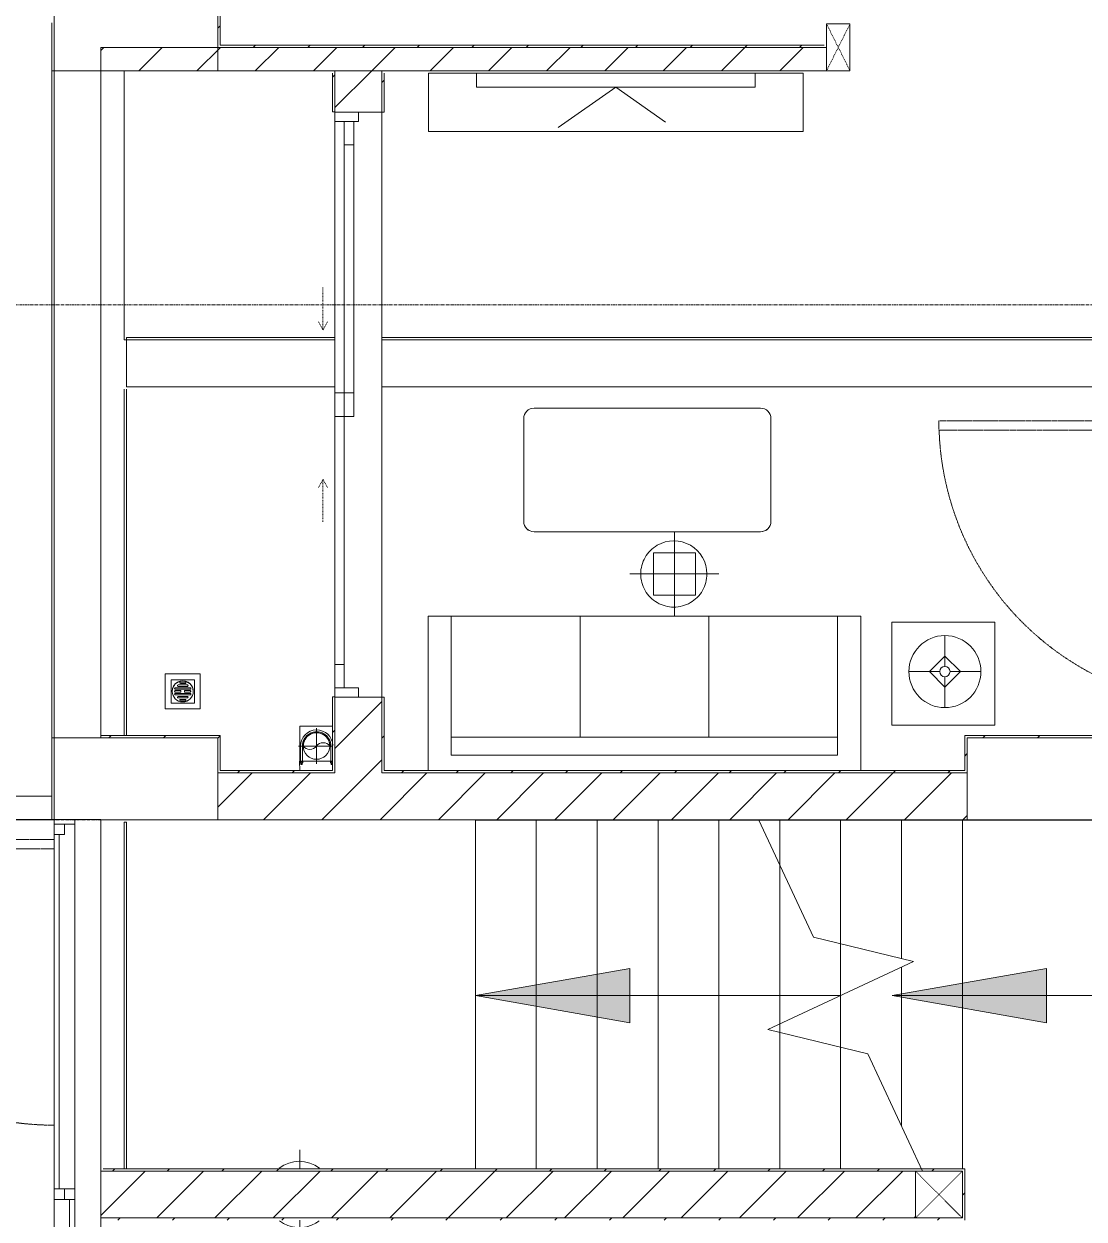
# Model space of a CAD drawing. Header units: millimetres. Extents: x 5357 to 201988, y -16345 to 109895.
# Drawn here: x 33524 to 38053, y 35331 to 40437 of the extents above; entities that cross this region are included whole.
import ezdxf

# ---------------------------------------------------------------- set-up
doc = ezdxf.new("R2010")
doc.units = ezdxf.units.MM
for name, pattern in [('Dash', [6, 3, -3]), ('Dash - Tight', [4.5, 3, -1.5]), ('Grid Line', [22.225, 12.7, -3.175, 3.175, -3.175]), ('IMPORT-CENTER _3_', [10.159999999999998, 6.35, -1.27, 1.27, -1.27])]:
    doc.linetypes.add(name, pattern=pattern)
for name, color, linetype, lineweight in [('0-1', 7, 'Continuous', 5), ('A-CLNG', 13, 'Continuous', 9), ('A-DETL-GENF-3', 92, 'Dash - Tight', 9), ('A-DETL-THIN', 151, 'Continuous', 9), ('A-DOOR', 31, 'Continuous', 9), ('A-DOOR-FRAM', 31, 'Continuous', 9), ('A-DOOR-HDLN', 31, 'Dash', 9), ('A-FLOR', 192, 'Continuous', 9), ('A-FLOR-1', 10, 'Continuous', 9), ('A-FLOR-2', 53, 'Continuous', 9), ('A-GLAZ', 151, 'Continuous', 9), ('A-WALL', 113, 'Continuous', 9), ('A-WALL-1', 9, 'Continuous', 18), ('A-WALL-4', 113, 'Continuous', 18), ('A-WALL-PATT-1', 10, 'Continuous', 9), ('A-WALL-PATT-2', 53, 'Continuous', 9), ('A-WALL-PATT-3', 111, 'Continuous', 9), ('E-LITE-EQPM', 33, 'Continuous', 9), ('G-IMPT', 8, 'Continuous', 9), ('G-IMPT-2', 8, 'IMPORT-CENTER _3_', 9), ('I-FURN', 30, 'Continuous', 9), ('I-FURN-1', 53, 'Continuous', 9), ('I-WALL-1', 9, 'Continuous', 18), ('I-WALL-3', 2, 'Continuous', 18), ('M-EQPM', 50, 'Continuous', 9), ('S-COLS', 52, 'Continuous', 9), ('S-COLS-2', 9, 'Continuous', 18), ('S-COLS-4', 53, 'Continuous', 9), ('S-COLS-5', 52, 'Continuous', 18), ('S-COLS-6', 52, 'Dash', 9), ('S-COLS-HDLN', 52, 'Dash', 9), ('S-COLS-HDLN-1', 53, 'Dash', 9), ('S-GRID-1', 1, 'Grid Line', 9), ('S-STRS', 31, 'Continuous', 9), ('S-STRS-ANNO', 31, 'Continuous', 9), ('S-STRS-MBND', 31, 'Continuous', 9)]:
    doc.layers.add(name, color=color, linetype=linetype, lineweight=lineweight)
pattern_1 = [(45, (0, 0), (-124.4507934888324, 124.4507934888324), [])]
pattern_2 = [(45, (0, 0), (-116.6726188957803, 116.6726188957803), [])]

# ---------------------------------------------------------------- blocks, each defined once
blk = doc.blocks.new('NCV_TKTC_KET CAU_rvt-1-TKCS_MB SÂN ĐƯỜNG NỘI BỘ')
at = {"layer": 'S-COLS-2'}
for p, q in [((33652.5642870164, 40586.93603804471), (33652.56428701639, 40236.9360380447)), ((34352.56428701639, 40236.93603804469), (34352.56428701639, 40586.9360380447)), ((33652.56428701639, 40236.9360380447), (34352.56428701639, 40236.93603804469)), ((33652.56428701639, 37386.93603804471), (33652.56428701639, 37037.36286042138)), ((34352.56428701639, 37386.93603804468), (33652.56428701639, 37386.93603804471)), ((34352.56428701638, 37036.93603804469), (34352.56428701639, 37386.93603804468)), ((37552.5642870163, 37386.93603804471), (37552.56428701629, 37036.93603804471)), ((38852.5642870163, 37386.93603804467), (37552.5642870163, 37386.93603804471)), ((33852.56428701602, 37036.9360380447), (34352.56428701638, 37036.93603804469)), ((37552.56428701629, 37036.93603804471), (38852.56428701629, 37036.93603804467))]:
    blk.add_line(p, q, dxfattribs=at)
blk = doc.blocks.new('G1_SOF - BO TRU - 100x200-V106-TKCS_MB SÂN ĐƯỜNG NỘI BỘ')
at = {"layer": 'S-COLS-2'}
for p, q in [((49.99999999999984, 100), (-50.00000000000015, 100)), ((-50.00000000000015, 100), (-50.00000000000015, -99.99999999999994)), ((49.99999999999984, -99.99999999999994), (49.99999999999984, 100)), ((-50.00000000000015, -99.99999999999994), (49.99999999999984, -99.99999999999994))]:
    blk.add_line(p, q, dxfattribs=at)
at = {"layer": 'S-COLS-HDLN-1'}
for p, q in [((49.99999999999986, 99.99999999999996), (-49.99999999999925, -100.0000000000009)), ((-50.00000000000006, 99.99999999999889), (50.00000000000053, -100.0000000000001))]:
    blk.add_line(p, q, dxfattribs=at)
blk = doc.blocks.new('LOBBY_SOFA_1 - LOBBY_SOFA_1-850634-TKCS_MB SÂN ĐƯỜNG NỘI BỘ')
at = {"layer": 'I-FURN'}
for p, q in [((-2556.031877043275, 0), (-2556.031877043275, -660.0000000000033)), ((-708.0318770432656, -660.0000000000033), (-708.0318770432656, 0)), ((-2457.031877043275, -66.00000000000033), (-2457.031877043275, -660.0000000000033)), ((-807.0318770432661, -66.00000000000033), (-2457.031877043275, -66.00000000000033)), ((-807.0318770432661, -660.0000000000033), (-807.0318770432661, -66.00000000000036)), ((-807.0318770432661, -143.0000000000007), (-2457.031877043275, -143.0000000000007)), ((-1907.031877043272, -143.0000000000007), (-1907.031877043272, -660.0000000000033)), ((-1357.031877043269, -143.0000000000007), (-1357.031877043269, -660.0000000000033)), ((-3128.207177523057, -193.5195547443324), (-2688.207177523056, -193.5195547443324)), ((-3128.207177523057, -633.5195547443346), (-3128.207177523057, -193.5195547443324)), ((-2688.207177523056, -193.5195547443324), (-2688.207177523056, -633.5195547443346)), ((-2915.438876312456, -268.9580728429409), (-2915.438876312456, -400.9580728429414)), ((-2915.438876312456, -356.9580508429413), (-2981.438876312456, -422.9580728429414)), ((-2849.438810312455, -422.9580728429416), (-2915.438876312456, -356.9580508429414)), ((-2937.438876312455, -422.9580728429416), (-3069.438876312456, -422.9580728429416)), ((-2981.438876312456, -422.9580728429416), (-2915.438876312456, -488.9580728429418)), ((-2915.438876312456, -488.9580728429419), (-2849.438810312455, -422.9580728429416)), ((-2915.438876312456, -444.9580728429417), (-2915.438876312456, -576.9580728429423)), ((-2893.438876312456, -422.9580728429416), (-2761.438876312455, -422.9580728429416)), ((-2688.207177523056, -633.5195547443346), (-3128.207177523057, -633.5195547443346)), ((-2556.031877043275, -660.0000000000033), (-708.0318770432655, -660.0000000000033)), ((-1160.302792475581, -1020.523632542165), (-2128.302792475603, -1020.523632542165)), ((-2172.302792475593, -1064.523632542172), (-2172.302792475593, -1504.523632542176)), ((-1116.302792475591, -1504.523632542176), (-1116.302792475591, -1064.523632542172)), ((-2128.302792475603, -1548.523632542166), (-1160.302792475581, -1548.523632542166))]:
    blk.add_line(p, q, dxfattribs=at)
for radius in [154.0000000000009, 22]:
    blk.add_circle((-2915.438876312456, -422.9580728429416), radius, dxfattribs=at)
for centre, radius, start, end in [((-2128.302792475603, -1064.523632542172), 44.00000000002449, 89.99999999999986, 180.0000000000001), ((-1160.302792475581, -1064.523632542172), 43.99999999999, 0, 90), ((-2128.302792475603, -1504.523632542176), 44.00000000002451, 180.0000000000004, 269.9999999999995), ((-1160.302792475581, -1504.523632542176), 43.99999999999, 269.9999999999996, 0)]:
    blk.add_arc(centre, radius, start, end, dxfattribs=at)
at = {"layer": 'I-FURN-1'}
for p, q in [((-2556.031877043275, 0), (-2556.031877043275, -660.0000000000033)), ((-708.0318770432655, -660.0000000000033), (-708.0318770432655, 0)), ((-2688.207177523056, -193.5195547443324), (-3128.207177523057, -193.5195547443324)), ((-3128.207177523057, -193.5195547443324), (-3128.207177523057, -633.5195547443346)), ((-2688.207177523056, -633.5195547443346), (-2688.207177523056, -193.5195547443324)), ((-3128.207177523057, -633.5195547443346), (-2688.207177523056, -633.5195547443346)), ((-2556.031877043275, -660.0000000000033), (-708.0318770432655, -660.0000000000033)), ((-1160.302792475581, -1020.523632542165), (-2128.302792475603, -1020.523632542165)), ((-2172.302792475593, -1064.523632542172), (-2172.302792475593, -1504.523632542176)), ((-1116.302792475591, -1504.523632542176), (-1116.302792475591, -1064.523632542172)), ((-2128.302792475603, -1548.523632542166), (-1160.302792475581, -1548.523632542166))]:
    blk.add_line(p, q, dxfattribs=at)
for centre, radius, start, end in [((-2128.302792475603, -1064.523632542172), 44.00000000002456, 90, 179.9999999999999), ((-1160.302792475581, -1064.523632542172), 43.99999999999027, 1.526666247102488e-13, 90.00000000000017), ((-2128.302792475603, -1504.523632542176), 44.00000000002456, 180, 269.9999999999996), ((-1160.302792475581, -1504.523632542176), 43.99999999999, 269.9999999999996, 0)]:
    blk.add_arc(centre, radius, start, end, dxfattribs=at)
blk = doc.blocks.new('RES_BAN AN - RES_BAN AN-V137-TKCS_MB SÂN ĐƯỜNG NỘI BỘ')
at = {"layer": 'I-FURN-1'}
for p, q in [((1600, 0), (0, 0)), ((0, 0), (0, -250)), ((1600, -250), (1600, 0)), ((0, -250), (1600, -250))]:
    blk.add_line(p, q, dxfattribs=at)
blk = doc.blocks.new('KE TIVI-2 - KE TIVI-2-V138-TKCS_MB SÂN ĐƯỜNG NỘI BỘ')
at = {"layer": 'I-FURN-1'}
for p, q in [((-595.629521584845, 8.595257838805992e-12), (-595.629521584845, -59.99999999999509)), ((595.629521584845, -8.730616229968292e-12), (-595.629521584845, 8.595257838805992e-12)), ((595.629521584845, -60.00000000001241), (595.629521584845, -8.730616229968292e-12)), ((-595.629521584845, -59.99999999999509), (595.629521584845, -60.00000000001241)), ((6.444935425633854e-11, -60.00000000000369), (-245.7456132866083, -232.0729309053319)), ((212.9795315152176, -209.1298734512927), (3.962616901276306e-11, -60.00000000000379))]:
    blk.add_line(p, q, dxfattribs=at)
blk = doc.blocks.new('NCV_TKTC_TANG 1_rvt-1-TKCS_MB SÂN ĐƯỜNG NỘI BỘ')
at = {"layer": 'A-WALL-PATT-1'}
h = blk.add_hatch(dxfattribs=at)
h.set_pattern_fill('FP_1', color=256, style=0, pattern_type=2)
h.set_pattern_definition(pattern_1)
h.paths.add_polyline_path([(36952.56428701415, 40236.93603804475), (36952.56428701415, 40336.93603804469), (33852.56428701785, 40336.93603804469), (33852.63561799398, 40236.93833904403), (36828.56413825852, 40236.93603804475)])
at = {"layer": 'A-WALL-PATT-2'}
h = blk.add_hatch(dxfattribs=at)
h.set_pattern_fill('FP_2', color=256, style=0, pattern_type=2)
h.set_pattern_definition(pattern_2)
h.paths.add_polyline_path([(34362.56428701657, 40346.93603804479), (34362.56428701657, 40586.93603804474), (34352.56428701658, 40586.93603804474), (34352.56428701658, 40346.93603804479)])
h = blk.add_hatch(dxfattribs=at)
h.set_pattern_fill('FP_2', color=256, style=0, pattern_type=2)
h.set_pattern_definition(pattern_2)
h.paths.add_polyline_path([(36952.56428701415, 40336.93603804469), (36952.56428701415, 40346.93603804479), (34352.56428701658, 40346.93603804479), (34352.56428701658, 40336.93603804479), (36948.13289997602, 40336.93603804469)])
h = blk.add_hatch(dxfattribs=at)
h.set_pattern_fill('FP_2', color=256, style=0, pattern_type=2)
h.set_pattern_definition(pattern_2)
h.paths.add_polyline_path([(34842.56428701409, 37236.93603804475), (34852.56428701413, 37236.93603804475), (34852.56428701413, 37561.50921567102), (34842.56428701409, 37560.31038482553), (34842.56428701409, 37239.93603804475)])
h.paths.add_polyline_path([(34852.56428701413, 40061.50921567103), (34850.80990104923, 40226.93603804475), (34842.56428701415, 40226.93603804475), (34842.56428701414, 40061.50921567103)])
h = blk.add_hatch(dxfattribs=at)
h.set_pattern_fill('FP_2', color=256, style=0, pattern_type=2)
h.set_pattern_definition(pattern_2)
h.paths.add_polyline_path([(35059.23095368079, 37246.93603804475), (35062.56428701503, 37246.93603804475), (35062.56428701508, 37560.7491012287), (35052.56428701412, 37560.31038482553), (35052.56428701412, 37246.93603804475)])
h.paths.add_polyline_path([(35052.56428701412, 40060.74910122867), (35062.56428701513, 40060.74910122867), (35062.56428701513, 40226.93603804477), (35052.56428701412, 40226.93603804477)])
h = blk.add_hatch(dxfattribs=at)
h.set_pattern_fill('FP_2', color=256, style=0, pattern_type=2)
h.set_pattern_definition(pattern_2)
h.paths.add_polyline_path([(33852.56428701649, 37386.93603804475), (34362.56428701658, 37386.93603804475), (34362.56428701658, 37396.93603804475), (33852.56428701649, 37396.93603804475)])
h = blk.add_hatch(dxfattribs=at)
h.set_pattern_fill('FP_2', color=256, style=0, pattern_type=2)
h.set_pattern_definition(pattern_2)
h.paths.add_polyline_path([(34352.63561799378, 37246.93603804475), (34362.56428701658, 37246.93603804475), (34362.56428701658, 37386.93603804475), (34352.56428701657, 37386.93603804475), (34352.56428701657, 37246.93603804475)])
h = blk.add_hatch(dxfattribs=at)
h.set_pattern_fill('FP_2', color=256, style=0, pattern_type=2)
h.set_pattern_definition(pattern_2)
h.paths.add_polyline_path([(37542.56428701602, 37246.93603804481), (37552.56428701609, 37246.93603804481), (37550.80990105117, 37396.93603804473), (37542.56428701609, 37396.93603804473), (37542.56428701609, 37329.93603804475)])
h = blk.add_hatch(dxfattribs=at)
h.set_pattern_fill('FP_2', color=256, style=0, pattern_type=2)
h.set_pattern_definition(pattern_2)
h.paths.add_polyline_path([(38810.09311698977, 37386.93603804474), (38862.56428701609, 37386.93603804474), (38862.56428701609, 37396.93603804473), (37552.56428701609, 37396.93603804473), (37552.56428701609, 37386.93603804474), (38730.71167439157, 37386.93603804474)])
h = blk.add_hatch(dxfattribs=at)
h.set_pattern_fill('FP_2', color=256, style=0, pattern_type=2)
h.set_pattern_definition(pattern_2)
h.paths.add_polyline_path([(34352.63561799378, 37236.93603804475), (34842.56428701319, 37236.93603804475), (34842.56428701409, 37246.93603804475), (34352.56428701657, 37246.93603804475), (34352.56428701657, 37236.93603804475)])
h = blk.add_hatch(dxfattribs=at)
h.set_pattern_fill('FP_2', color=256, style=0, pattern_type=2)
h.set_pattern_definition(pattern_2)
h.paths.add_polyline_path([(37552.56428701609, 37236.93603804475), (37552.56428701609, 37246.93603804481), (35052.56428701412, 37246.93603804475), (35052.56428701412, 37236.93603804475), (37526.2484975424, 37236.93603804475)])
at = {"layer": 'A-FLOR-1'}
for p, q in [((37052.5642870141, 40236.93603804471), (37052.5642870141, 40436.9360380447)), ((35052.5642870141, 40226.93603804473), (35052.5642870141, 40236.93603804472)), ((35052.5642870141, 40236.93603804472), (36952.56428701409, 40236.93603804471)), ((36952.56428701409, 40236.93603804471), (37052.5642870141, 40236.93603804471)), ((35052.56428701409, 37560.74910122867), (35052.5642870141, 40060.31038482548)), ((35052.56428701506, 40060.3103848255), (35052.56428701506, 37560.74910122866))]:
    blk.add_line(p, q, dxfattribs=at)
at = {"layer": 'A-FLOR-2'}
for p, q in [((35052.5642870141, 40060.31038482548), (35052.56428701409, 37560.74910122865)), ((35052.56428701506, 37560.74910122866), (35052.56428701506, 40060.3103848255)), ((34852.56428701409, 40020.31038482548), (34852.56428701408, 38860.31038482547)), ((34952.56428701536, 37560.74910122866), (35052.56428701506, 37560.74910122866))]:
    blk.add_line(p, q, dxfattribs=at)
at = {"layer": 'A-WALL-1'}
for p, q in [((36952.56428701401, 40336.93603804464), (33852.56428701586, 40336.9360380447)), ((33852.56428701586, 40336.9360380447), (33852.56428701586, 40236.9360380447)), ((33852.56428701586, 40236.9360380447), (36952.56428701408, 40236.93603804464))]:
    blk.add_line(p, q, dxfattribs=at)
at = {"layer": 'I-WALL-1'}
for p, q in [((34352.56428701653, 40586.9360380447), (34352.56428701653, 40346.93603804474)), ((34362.56428701653, 40346.93603804474), (34362.56428701653, 40586.9360380447)), ((34352.56428701653, 40346.93603804474), (34352.56428701653, 40336.93603804473)), ((36942.56428701406, 40346.9360380447), (34362.56428701653, 40346.93603804474)), ((34352.56428701653, 40336.93603804473), (36952.56428701406, 40336.9360380447)), ((34842.56428701411, 40226.9360380447), (34842.5642870141, 40061.50921567099)), ((34852.56428701411, 40061.50921567099), (34852.56428701411, 40226.9360380447)), ((35052.5642870151, 40226.93603804473), (35052.56428701509, 40060.74910122863)), ((35062.56428701509, 40060.74910122863), (35062.5642870151, 40226.93603804473)), ((34842.5642870141, 40061.50921567099), (34852.56428701411, 40061.50921567099)), ((35052.56428701509, 40060.74910122863), (35062.56428701509, 40060.74910122863)), ((34842.56428701406, 37561.50921567097), (34842.56428701406, 37246.93603804471)), ((34852.56428701407, 37561.50921567097), (34842.56428701406, 37561.50921567097)), ((34852.56428701405, 37236.9360380447), (34852.56428701407, 37560.31038482548)), ((35052.56428701505, 37560.74910122865), (35052.56428701504, 37246.93603804476)), ((35062.56428701505, 37560.74910122865), (35052.56428701505, 37560.74910122865)), ((35062.56428701504, 37246.93603804476), (35062.56428701505, 37560.74910122865)), ((34362.56428701654, 37396.93603804472), (33852.56428701529, 37396.93603804473)), ((33852.56428701529, 37396.93603804473), (33852.56428701529, 37386.93603804473)), ((33852.56428701529, 37386.93603804473), (34352.56428701654, 37386.93603804472)), ((34352.56428701654, 37386.93603804472), (34352.56428701653, 37246.93603804472)), ((34362.56428701654, 37386.93603804472), (34362.56428701654, 37396.93603804472)), ((34362.56428701653, 37246.93603804472), (34362.56428701654, 37386.93603804472)), ((37552.56428701606, 37396.93603804471), (37542.56428701605, 37396.93603804471)), ((37542.56428701605, 37396.93603804471), (37542.56428701605, 37246.93603804471)), ((38862.56428701605, 37396.9360380447), (37552.56428701606, 37396.93603804471)), ((37552.56428701605, 37246.93603804471), (37552.56428701605, 37386.93603804471)), ((37552.56428701606, 37386.93603804471), (38852.56428701605, 37386.9360380447)), ((34352.56428701653, 37246.93603804472), (34352.56428701653, 37236.93603804471)), ((34352.56428701653, 37236.93603804471), (34842.56428701406, 37236.9360380447)), ((34842.56428701406, 37246.93603804471), (34362.56428701654, 37246.93603804472)), ((34842.56428701406, 37236.9360380447), (34852.56428701405, 37236.9360380447)), ((35052.56428701504, 37246.93603804476), (35052.56428701504, 37236.93603804475)), ((35052.56428701504, 37236.93603804475), (37552.56428701605, 37236.9360380447)), ((37542.56428701605, 37246.93603804471), (35062.56428701504, 37246.93603804476)), ((37552.56428701605, 37236.9360380447), (37552.56428701605, 37246.93603804471))]:
    blk.add_line(p, q, dxfattribs=at)
at = {"layer": 'I-FURN-1'}
for name, p in [('RES_BAN AN - RES_BAN AN-V137-TKCS_MB SÂN ĐƯỜNG NỘI BỘ', (35252.20879561878, 40226.93603804473)), ('KE TIVI-2 - KE TIVI-2-V138-TKCS_MB SÂN ĐƯỜNG NỘI BỘ', (36052.20879561877, 40226.9360380447))]:
    blk.add_blockref(name, p, dxfattribs=at)
at = {"layer": 'I-FURN-1', "rotation": 180}
blk.add_blockref('LOBBY_SOFA_1 - LOBBY_SOFA_1-850634-TKCS_MB SÂN ĐƯỜNG NỘI BỘ', (34542.56428701599, 37246.93603804473), dxfattribs=at)
at = {"layer": 'S-COLS-4'}
blk.add_blockref('G1_SOF - BO TRU - 100x200-V106-TKCS_MB SÂN ĐƯỜNG NỘI BỘ', (37002.56428701409, 40336.9360380447), dxfattribs=at)
blk = doc.blocks.new('FD_01 - FD_01-1200x2200mm-V5-TKCS_MB SÂN ĐƯỜNG NỘI BỘ')
at = {"layer": 'A-DETL-GENF-3'}
for p, q in [((569.9999999999951, 100.0000000000001), (569.9999999999951, 1320)), ((569.9999999999951, 1320), (609.9999999999951, 1320)), ((609.9999999999951, 1320), (609.9999999999951, 100.0000000000003))]:
    blk.add_line(p, q, dxfattribs=at)
blk.add_arc((609.9999999999941, 99.99999999999392), 1219.999999999998, 91.87888687814296, 179.9999999999999, dxfattribs=at)
blk = doc.blocks.new('TKTC_XREF_251221_MB TANG 1 - TKTC_XREF_260130_MB TANG 1_dwg_THU NUOC - THU NUOC-444531-TKCS_MB TẦNG 1-4202120-TKCS_MB SÂN ĐƯỜNG NỘI BỘ')
at = {"layer": 'M-EQPM'}
for p, q in [((-23.34306327274206, 10.80397593692725), (40.86986895846923, 10.80397593692725)), ((40.86986895846923, 4.803975936927253), (-23.34306327274207, 4.803975936927253)), ((-11.0263537124436, 23.2567378039812), (28.49262518942623, 23.2567378039812)), ((28.49262518942617, 17.25673780398092), (-11.02635371244366, 17.25673780398092)), ((-1.076682540792887, 35.63507364413298), (18.54295401777546, 35.63507364413298)), ((18.54295401777542, 29.63507364413298), (-1.076682540792919, 29.63507364413298)), ((-23.34306327274207, -13.64878593012677), (40.86986895846923, -13.64878593012677)), ((40.86986895846923, -19.64878593012677), (-23.34306327274206, -19.64878593012677)), ((-11.02635371244367, -26.10154779718074), (28.49262518942617, -26.10154779718074)), ((28.49262518942623, -32.10154779718074), (-11.0263537124436, -32.10154779718074)), ((-1.076682540792921, -38.47988363733264), (18.54295401777542, -38.47988363733264)), ((18.54295401777546, -44.47988363733251), (-1.076682540792889, -44.47988363733251))]:
    blk.add_line(p, q, dxfattribs=at)
at = {"layer": 'M-EQPM', "flags": 128}
for points in [[(83.7331357385038, -79.42240499659985), (83.7331357385038, 70.57759500340018), (-66.26686426149621, 70.57759500340018), (-66.26686426149621, -79.42240499659985)], [(58.73313573849118, -54.4224049965999), (58.73313573849118, 45.57759500340042), (-41.26686426150863, 45.57759500340042), (-41.26686426150863, -54.4224049965999)]]:
    blk.add_lwpolyline(points, close=True, dxfattribs=at)
for points in [[(-23.34306327276718, -1.196024063072746), (0.7331357384912665, -1.196024063072746), (0.7331357384912665, -7.196024063072747), (-23.3430632727672, -7.196024063072747)], [(40.86986895844411, -7.196024063072747), (16.73313573849127, -7.196024063072747), (16.73313573849127, -1.196024063072746), (40.86986895844411, -1.196024063072746)]]:
    blk.add_lwpolyline(points, dxfattribs=at)
at = {"layer": 'M-EQPM'}
for centre, radius, start, end in [((8.733135738478751, -4.422404996599722), 45.00000000000001, 359.9999999999996, 179.9999999999994), ((8.733135738478751, -4.422404996599722), 45.00000000000008, 359.9999999999996, 179.9999999999997), ((-23.34306327274206, 7.803975936927253), 2.999999999999996, 90.00000000000037, 269.999999999999), ((-11.02635371244363, 20.25673780398123), 2.999999999999996, 90.00000000000018, 269.9999999999985), ((-1.076682540792885, 32.63507364413298), 3, 90.0000000000001, 269.9999999999984), ((18.54295401777544, 32.63507364413298), 3.000000000000002, 269.9999999999989, 89.99999999999922), ((28.49262518942619, 20.25673780398123), 2.999999999999997, 269.9999999999988, 89.99999999999919), ((40.86986895846923, 7.803975936927253), 3.000000000000002, 269.9999999999996, 89.99999999999999), ((8.733135738478751, -4.422404996599722), 44.99999999999999, 180.0000000000005, 359.9999999999993), ((8.733135738478751, -4.422404996599722), 45.00000000000008, 179.9999999999997, 359.9999999999988), ((-23.34306327276718, -4.196024063072747), 3.000000000000002, 90.00000000000038, 269.9999999999989), ((-23.34306327274206, -16.64878593012677), 2.99999999999999, 90.00000000000034, 269.9999999999989), ((-11.02635371244363, -29.10154779718074), 2.999999999999996, 90.00000000000087, 269.9999999999993), ((-1.076682540792885, -41.47988363733249), 3.000000000000006, 90.00000000000091, 269.9999999999991), ((18.54295401777544, -41.47988363733249), 3.000000000000001, 270, 90.0000000000004), ((28.49262518942619, -29.10154779718074), 3, 270.0000000000001, 90.00000000000044), ((40.86986895844411, -4.196024063072747), 3.000000000000011, 269.9999999999996, 89.99999999999997), ((40.86986895846923, -16.64878593012677), 3.000000000000003, 269.9999999999995, 89.99999999999957)]:
    blk.add_arc(centre, radius, start, end, dxfattribs=at)
blk = doc.blocks.new('TKTC_XREF_251221_MB TANG 1 - TKTC_XREF_260130_MB TANG 1_dwg_CUM U_DN100-V369-TKCS_MB SÂN ĐƯỜNG NỘI BỘ')
at = {"layer": 'G-IMPT'}
for p, q in [((-79.08000000003727, 66.59999999998486), (-79.08000000003727, 63.40000000001281)), ((-76.55674447826576, 66.59999999998486), (-76.55674447826576, 63.40000000001281)), ((-74.64941131308208, 66.59999999998486), (-74.64941131308208, 63.40000000001281)), ((-72.68000000003727, 69.32000000011641), (-72.68000000003727, 60.68000000000232)), ((-66.92000000000002, 67.88000000001863), (-71.72000000005124, 67.88000000001863)), ((-66.92000000000002, 62.11999999998137), (-71.72000000005124, 62.11999999998137)), ((-65, 69), (0, 69)), ((-79.08000000003727, -63.40000000001515), (-79.08000000003727, -66.59999999998719)), ((-76.55674447826576, -63.40000000001515), (-76.55674447826576, -66.59999999998719)), ((-74.64941131308208, -63.40000000001515), (-74.64941131308208, -66.59999999998719)), ((-72.68000000003727, -60.67999999988359), (-72.68000000003727, -68.2831616857185)), ((-66.92000000000002, -62.11999999998137), (-71.72000000005124, -62.11999999998137)), ((-66.92000000000002, -67.88000000001864), (-71.72000000005124, -67.88000000001864))]:
    blk.add_line(p, q, dxfattribs=at)
at = {"layer": 'G-IMPT', "flags": 128}
for points in [[(-72.68000000003727, 67.55999999997323), (-78.12000000001863, 67.55999999997323), (-78.12000000001863, 62.43999999991036), (-72.68000000003727, 62.43999999991036)], [(-71.72000000005124, 59.24000000002327), (-66.92000000000002, 59.24000000002327), (-66.92000000000002, 70.76000000009546), (-71.72000000005124, 70.76000000009546)], [(-66.92000000000002, 70.76000000009546), (-66.92000000000002, 72.68000000006752), (-65, 72.68000000006752), (-65, 57.31999999993248), (-66.92000000000002, 57.31999999993248), (-66.92000000000002, 59.24000000002327)], [(-65, 61), (0, 61), (0, 57)], [(-72.68000000003727, -62.44000000002678), (-78.12000000001863, -62.44000000002678), (-78.12000000001863, -67.56000000008964), (-72.68000000003727, -67.56000000008964)], [(-66.91999999993628, -68.28326134594835), (-66.9199999999536, -59.23999999993715), (-71.72000000000449, -59.23999999993282)], [(-66.9199999999536, -59.23999999993715), (-66.9199999999536, -57.31999999996444), (-64.99999999995057, -57.31999999996444), (-64.99999999995057, -68.28329456601186)], [(-65, -61), (0, -61), (0, -57)]]:
    blk.add_lwpolyline(points, dxfattribs=at)
at = {"layer": 'G-IMPT'}
for centre, radius, start, end in [((-78.12000000001863, 66.59999999998486), 0.9600000000061186, 90, 180), ((-78.12000000001863, 63.40000000001281), 0.9600000000061222, 180.0000000000002, 269.9999999999998), ((-71.12000000006054, 69.32000000011641), 1.560000000009881, 112.6198649540289, 247.3801350459707), ((-67.88000000001398, 65.00000000006054), 4.800000000030275, 143.1301023474858, 216.8698976525137), ((-71.12000000006054, 60.68000000000232), 1.560000000009881, 112.619864954029, 247.3801350459706), ((0, 0), 69, 271.9547635740724, 90), ((0, 0), 60.99999999999994, 269.9999999999999, 89.99999999999997), ((0, 0), 56.99999999999995, 269.9999999999999, 89.99999999999994), ((-78.12000000001863, -63.40000000001515), 0.9600000000061186, 90, 180), ((-78.12000000001863, -66.59999999998719), 0.9600000000061258, 180.0000000000004, 270.0000000000001), ((-71.12000000006054, -60.67999999988359), 1.560000000009881, 112.619864954029, 247.3801350459706), ((-67.88000000001398, -64.99999999993946), 4.800000000030275, 143.1301023474859, 216.8698976525137)]:
    blk.add_arc(centre, radius, start, end, dxfattribs=at)
blk = doc.blocks.new('TKTC_XREF_251221_MB TANG 1 - TKTC_XREF_260130_MB TANG 1_dwg_$cc-V315-TKCS_MB SÂN ĐƯỜNG NỘI BỘ')
at = {"layer": 'G-IMPT'}
blk.add_circle((0, 0), 0.5000000000000004, dxfattribs=at)
for centre, radius, start, end in [((0, 0), 0.5000000000000003, 90.00000000000006, 269.9999999999997), ((0.1875, 0.25), 0.3125000000000003, 126.869897645844, 233.1301023541557), ((-0.1875, -0.25), 0.3125000000000003, 306.8698976458436, 53.13010235415602)]:
    blk.add_arc(centre, radius, start, end, dxfattribs=at)
at = {"layer": 'G-IMPT-2'}
for p, q in [((0, -0.672782923600149), (0, 0.6068078832183782)), ((-0.672782923600149, 0), (0.672782923600149, 0))]:
    blk.add_line(p, q, dxfattribs=at)
blk = doc.blocks.new('TKTC_XREF_251221_MB TANG 1 - TKTC_XREF_260130_MB TANG 1_dwg-4202109-TKCS_MB SÂN ĐƯỜNG NỘI BỘ')
at = {"layer": 'G-IMPT'}
blk.add_line((-168309.1006034411, -364059.6044720092), (-168449.6346467776, -364059.6044720092), dxfattribs=at)
at = {"layer": 'G-IMPT', "flags": 128}
for points in [[(-168449.6346467776, -364059.6044720092), (-168449.6346467776, -363909.9351044726), (-168309.1006034411, -363909.9351044726)], [(-168309.1006034411, -364059.7199114616), (-168449.8751832168, -364059.7199114616), (-168449.6120561395, -364099.7188396298)]]:
    blk.add_lwpolyline(points, dxfattribs=at)
blk.add_blockref('TKTC_XREF_251221_MB TANG 1 - TKTC_XREF_260130_MB TANG 1_dwg_THU NUOC - THU NUOC-444531-TKCS_MB TẦNG 1-4202120-TKCS_MB SÂN ĐƯỜNG NỘI BỘ', (-168957.9050701545, -363756.9983353092))
for name, p, xscale, yscale, zscale, rotation in [('TKTC_XREF_251221_MB TANG 1 - TKTC_XREF_260130_MB TANG 1_dwg_$cc-V315-TKCS_MB SÂN ĐƯỜNG NỘI BỘ', (-168378.1037618663, -363994.6948239765), 113.7150000000073, 113.7150000000073, 113.7150000000073, 269.9990086637467), ('TKTC_XREF_251221_MB TANG 1 - TKTC_XREF_260130_MB TANG 1_dwg_CUM U_DN100-V369-TKCS_MB SÂN ĐƯỜNG NỘI BỘ', (-168377.2143115866, -363994.6948239779), 0.9975000000000007, 0.9975000000000007, 0.9975000000000007, 90.00099133829464)]:
    blk.add_blockref(name, p, dxfattribs=dict(xscale=xscale, yscale=yscale, zscale=zscale, rotation=rotation))
blk = doc.blocks.new('TKTC_XREF_251221_MB TANG 1 - TKTC_XREF_251221_MB TANG 1-2038492-TKCS_MB SÂN ĐƯỜNG NỘI BỘ')
blk.add_blockref('TKTC_XREF_251221_MB TANG 1 - TKTC_XREF_260130_MB TANG 1_dwg-4202109-TKCS_MB SÂN ĐƯỜNG NỘI BỘ', (169499.1006034364, 384109.7188396295))
blk = doc.blocks.new('FD_01 - FD_01-1200x2200mm-V971-TKCS_MB SÂN ĐƯỜNG NỘI BỘ')
at = {"layer": 'A-DETL-GENF-3'}
for p, q in [((569.9999999999951, 100.0000000000001), (569.9999999999951, 1320)), ((569.9999999999951, 1320), (609.9999999999951, 1320)), ((609.9999999999951, 1320), (609.9999999999951, 100.0000000000003))]:
    blk.add_line(p, q, dxfattribs=at)
for radius, start, end in [(1219.999999999999, 101.6701216694604, 111.4613564607779), (1219.999999999999, 91.878886878143, 101.6701216694604), (1219.999999999998, 111.4613564607779, 121.2525912520953), (1219.999999999998, 121.2525912520953, 140.8350608347302), (1219.999999999998, 140.8350608347301, 179.9999999999999)]:
    blk.add_arc((609.9999999999941, 99.99999999999392), radius, start, end, dxfattribs=at)
blk = doc.blocks.new('G1_SOF - BO TRU - 200x200-3050151-TKCS_MB SÂN ĐƯỜNG NỘI BỘ')
at = {"layer": 'S-COLS-HDLN'}
for p, q in [((-100.0000000000001, 99.99999999999922), (100.0000000000004, -100.0000000000001)), ((100, 99.9999999999998), (-99.99999999999943, -100.0000000000007))]:
    blk.add_line(p, q, dxfattribs=at)
blk = doc.blocks.new('DEG_02-DEG_03 - DEG_02-2500x2400mm-CỬA ĐI 02 CÁNH TRƯỢT-V13-TKCS_MB SÂN ĐƯỜNG NỘI BỘ')
at = {"layer": 'A-DOOR'}
for p, q in [((-1110.000000000041, 100.0000000009734), (-1210.000000000008, 100.0000000009737)), ((-1210.000000000008, 100.0000000009737), (-1210.000000000008, 60.00000000097371)), ((-1210.000000000008, 60.00000000097371), (-1110.000000000041, 60.00000000097339)), ((-1110.000000000041, 60.00000000097339), (-1110.000000000041, 100.0000000009734)), ((-1110.000000000041, 100.0000000009734), (-50.00000000001205, 100.00000000097)), ((-50.00000000001219, 60.00000000096997), (-1110.000000000041, 60.00000000097339)), ((49.99999999998782, 100.0000000009696), (-50.00000000001219, 100.00000000097)), ((-50.00000000001219, 100.00000000097), (-50.00000000001219, 60.00000000096997)), ((49.99999999998773, 60.00000000096968), (-50.00000000001174, 60.00000000097)), ((-50.00000000001174, 60.00000000097), (-50.00000000001187, 20.00000000097)), ((-50.00000000001219, 60.00000000096997), (49.99999999998769, 60.00000000096964)), ((49.99999999998769, 60.00000000096964), (49.99999999998782, 100.0000000009696)), ((49.9999999999876, 20.00000000096968), (49.99999999998773, 60.00000000096968)), ((49.99999999998769, 60.00000000096968), (1109.999999999963, 60.00000000096625)), ((1209.999999999991, 60.00000000096593), (1109.999999999963, 60.00000000096625)), ((1109.999999999963, 60.00000000096625), (1109.999999999963, 20.00000000096625)), ((1209.999999999992, 20.00000000096593), (1209.999999999991, 60.00000000096593)), ((-50.00000000001187, 20.00000000097), (49.9999999999876, 20.00000000096968)), ((1109.999999999963, 20.00000000096625), (49.99999999998755, 20.00000000096968)), ((1109.999999999963, 20.00000000096625), (1209.999999999992, 20.00000000096593))]:
    blk.add_line(p, q, dxfattribs=at)
at = {"layer": 'A-DOOR-FRAM'}
for p, q in [((-1210.000000000008, 100.0000000009826), (-1250.000000000008, 100.0000000009827)), ((-1250.000000000008, 100.0000000009827), (-1250.000000000008, 9.82735759436082e-10)), ((-1210.000000000008, 9.82616263356384e-10), (-1210.000000000008, 100.0000000009826)), ((1249.999999999991, 100.000000000975), (1209.999999999992, 100.0000000009748)), ((1209.999999999992, 100.0000000009748), (1209.999999999992, 9.751556895309931e-10)), ((1249.999999999991, 9.746565554635823e-10), (1249.999999999991, 100.000000000975)), ((-1250.000000000008, 9.827399893858058e-10), (-1210.000000000008, 9.82616263356384e-10)), ((1209.999999999992, 9.751477287656132e-10), (1249.999999999991, 9.746565554635823e-10))]:
    blk.add_line(p, q, dxfattribs=at)
at = {"layer": 'A-DOOR-HDLN'}
for p, q in [((-320.3777070951292, 151.0548504054296), (-355.0187232465066, 171.0548504054297)), ((320.3777070951062, 151.0548504054296), (355.0187232464837, 171.0548504054297)), ((-500.3777070951292, 151.0548504054296), (-320.3777070951292, 151.0548504054296)), ((-320.3777070951292, 151.0548504054296), (-355.0187232465067, 131.0548504054297)), ((320.3777070951062, 151.0548504054296), (355.0187232464839, 131.0548504054297)), ((500.3777070951063, 151.0548504054296), (320.3777070951062, 151.0548504054296))]:
    blk.add_line(p, q, dxfattribs=at)
blk = doc.blocks.new('1_FAMILY RVT - W01-WxH 1000x3200-3541590-TKCS_MB SÂN ĐƯỜNG NỘI BỘ')
at = {"layer": 'A-GLAZ'}
for p, q in [((-1600.000000000002, 103.8099999999925), (1599.999999999997, 103.8099999999925)), ((-1600.000000000002, -96.19000000000675), (-1600.000000000002, 103.8099999999925)), ((1599.999999999997, 103.8099999999925), (1599.999999999997, -96.19000000000679)), ((-1600.000000000001, -7.290000000005138), (-1580.950000000001, -7.290000000005138)), ((-1580.950000000001, -7.290000000005138), (-22.22500000000199, -7.290000000005138)), ((-1580.950000000001, -96.19000000000734), (-1580.950000000001, -7.290000000005138)), ((-22.22500000000192, -7.290000000000366), (22.22499999999807, -7.290000000000366)), ((-22.22500000000192, -7.290000000000366), (-22.22500000000192, -96.1900000000071)), ((22.22499999999807, -7.290000000005138), (1536.499999999998, -7.290000000005138)), ((22.22499999999807, -96.19000000000709), (22.22499999999807, -7.290000000000366)), ((22.22499999999807, -29.51500000000456), (1536.499999999998, -29.51500000000456)), ((1536.499999999998, -7.290000000005138), (1599.999999999997, -7.290000000005138)), ((1536.499999999998, -51.74000000000413), (1536.499999999998, -7.290000000005138)), ((1580.949999999997, -96.19000000000734), (1580.949999999997, -7.290000000005138)), ((1599.949303571347, -96.19000000000678), (-1599.573177624876, -96.19000000000678)), ((-1599.573177624874, -96.19000000000734), (-1536.500000000002, -96.19000000000734)), ((-1536.500000000002, -51.74000000000413), (-1580.950000000001, -51.74000000000413)), ((-1536.500000000002, -96.19000000000734), (-1536.500000000002, -51.74000000000412)), ((-1536.500000000002, -73.96499999996202), (-22.22500000000199, -73.96499999996202)), ((-1536.500000000002, -96.19000000000734), (-22.22500000000199, -96.19000000000734)), ((22.22499999999807, -51.74000000000413), (-22.22500000000192, -51.74000000000413)), ((-22.22500000000192, -96.1900000000071), (22.22499999999807, -96.1900000000071)), ((22.22499999999807, -96.19000000000734), (1580.949999999997, -96.19000000000734)), ((1580.949999999997, -51.74000000000413), (1536.499999999998, -51.74000000000413)), ((1580.949999999997, -96.19000000000734), (1599.949303571347, -96.19000000000734)), ((698.3999999999977, -172.3900000000029), (749.1999999999978, -146.9900000000055)), ((698.3999999999977, -172.3900000000029), (749.1999999999978, -197.7900000000036)), ((698.3999999999977, -172.3900000000029), (901.5999999999977, -172.3900000000029))]:
    blk.add_line(p, q, dxfattribs=at)
blk = doc.blocks.new('LIC_03 - LIC_03-ĐÈN LED ỐP TRẦN CHỐNG BỤI_ 1x24w_ ÁNH SÁNG TRẮNG 6000k-V1028-TKCS_MB SÂN ĐƯỜNG NỘI BỘ')
at = {"layer": 'E-LITE-EQPM'}
for p, q in [((1.879177486779256e-11, -180.5236325421663), (1.879128971766654e-11, 179.9999999999792)), ((-89.99999999998106, -90.0000000000244), (-89.99999999998076, 89.99999999997438)), ((-89.99999999998076, 89.99999999997438), (90.00000000001927, 89.99999999997381)), ((90.00000000001927, 89.99999999997381), (90.00000000001896, -90.00000000002495)), ((-189.9999999999812, -2.528883637249685e-11), (190.0000000000188, -2.528853979651001e-11)), ((90.00000000001896, -90.00000000002497), (-89.99999999998106, -90.0000000000244))]:
    blk.add_line(p, q, dxfattribs=at)
for radius, start, end in [(141.4213562373084, 119.9999999999998, 149.9999999999998), (141.4213562373082, 89.99999999999986, 119.9999999999999), (141.4213562373082, 59.99999999999989, 89.99999999999991), (141.4213562373082, 29.99999999999994, 59.99999999999989), (141.4213562373084, 149.9999999999998, 179.9999999999998), (141.4213562373084, 359.9999999999996, 29.99999999999994), (141.4213562373084, 179.9999999999997, 209.9999999999997), (141.4213562373084, 299.9999999999993, 359.9999999999993), (141.4213562373082, 209.9999999999994, 239.9999999999993), (141.4213562373082, 239.9999999999993, 299.9999999999993)]:
    blk.add_arc((-2.499999999981197, -2.528408419162177e-11), radius, start, end, dxfattribs=at)
blk = doc.blocks.new('LIC_03 - LIC_03-ĐÈN LED ỐP TRẦN CHỐNG BỤI_ 1x24w_ ÁNH SÁNG TRẮNG 6000k-V1029-TKCS_MB SÂN ĐƯỜNG NỘI BỘ')
at = {"layer": 'E-LITE-EQPM'}
for p, q in [((1.879138319129667e-11, 110.5380935205677), (1.879127626084756e-11, 189.9999999999748)), ((1.879178761996871e-11, -190.0000000000252), (1.879167924131418e-11, -109.4619064794284))]:
    blk.add_line(p, q, dxfattribs=at)
for start, end in [(59.99999999999989, 126.9178025213501), (53.08219747864968, 59.99999999999989), (232.4584873644474, 307.5415126355513)]:
    blk.add_arc((-2.499999999981197, -2.528408419162177e-11), 141.4213562373082, start, end, dxfattribs=at)

msp = doc.modelspace()

# ---------------------------------------------------------------- hatches: boundary and pattern name
at = {"layer": 'A-WALL-PATT-3'}
h = msp.add_hatch(dxfattribs=at)
h.set_pattern_fill('FP_1', color=256, style=0, pattern_type=2)
h.set_pattern_definition(pattern_1)
h.paths.add_polyline_path([(34852.56428701413, 37236.93603804473), (35052.56428701412, 37236.93603804475), (35052.56428701412, 37560.31038482553), (34852.56428701638, 37560.31038482553), (34852.56428701413, 37406.05542590059)])
h.paths.add_polyline_path([(34852.56428701413, 40060.31038482552), (35052.56428701412, 40060.74910122867), (35052.56428701412, 40236.93603804476), (34852.56428701413, 40235.68356220658), (34852.56428701413, 40060.74910122867)])
h = msp.add_hatch(dxfattribs=at)
h.set_pattern_fill('FP_1', color=256, style=0, pattern_type=2)
h.set_pattern_definition(pattern_1)
h.paths.add_polyline_path([(36828.56413825852, 37036.93603804492), (37552.63561799115, 37036.93603804492), (37552.56428701609, 37236.93603804475), (34352.63561799378, 37236.93603804475), (34352.63561799378, 37036.93603804492), (35618.13155958148, 37036.93603804492)])
h = msp.add_hatch(dxfattribs=at)
h.set_pattern_fill('FP_2', color=256, style=0, pattern_type=2)
h.set_pattern_definition(pattern_2)
h.paths.add_polyline_path([(37532.56428701642, 35535.58511791466), (37542.56428701642, 35535.58511791466), (37542.36428701642, 35545.58511791466), (33862.56428701637, 35545.58511791466), (33862.56428701637, 35535.58511791466), (37362.29503063267, 35535.58511791466)])
h = msp.add_hatch(dxfattribs=at)
h.set_pattern_fill('FP_1', color=256, style=0, pattern_type=2)
h.set_pattern_definition(pattern_1)
h.paths.add_polyline_path([(37012.56428701644, 35335.58511791464), (37332.56428701642, 35336.9360380447), (37332.56428701642, 35535.58511791466), (33852.56428701605, 35535.58511791466), (33852.56428701605, 35335.58511791466), (36828.56413825852, 35335.58511791466)])
h = msp.add_hatch(dxfattribs=at)
h.set_pattern_fill('FP_2', color=256, style=0, pattern_type=2)
h.set_pattern_definition(pattern_2)
h.paths.add_polyline_path([(37542.56428701642, 35325.58511791466), (37542.56428701642, 35535.58511791466), (37532.56428701642, 35535.58511791466), (37532.56428701642, 35325.58511791466)])
h = msp.add_hatch(dxfattribs=at)
h.set_pattern_fill('FP_2', color=256, style=0, pattern_type=2)
h.set_pattern_definition(pattern_2)
h.paths.add_polyline_path([(35452.56428701642, 35325.58511791466), (37532.56428701642, 35325.58511791466), (37532.56428701642, 35335.58511791537), (33852.56428701605, 35335.58511791466), (33852.56428701605, 35325.58511791466), (34407.69898090445, 35325.58511791466)])
at = {"layer": 'S-STRS-ANNO'}
for points in [[(36112.56428701642, 36169.20931064706), (36112.56428701642, 36401.96092518225), (35452.56428701642, 36285.58511791465)], [(37892.56428701643, 36169.20931064709), (37892.56428701643, 36401.96092518225), (37232.56428701643, 36285.58511791467)]]:
    msp.add_hatch(color=256, dxfattribs=at).paths.add_polyline_path(points)

# ---------------------------------------------------------------- linework, layer by layer
at = {"layer": 'A-CLNG'}
for p, q in [((33952.56428701639, 40236.93603804471), (33952.56428701639, 39086.93603804473)), ((33952.56428701639, 39086.93603804473), (33962.56428701639, 39086.93603804473))]:
    msp.add_line(p, q, dxfattribs=at)
at = {"layer": 'A-DETL-THIN'}
for p, q in [((33652.5642870162, 37037.36286042138), (33652.56428701625, 78236.93603804469)), ((33652.56428701646, 78236.93603804497), (33652.56428701636, 17235.31038482558)), ((31103.50084008779, 37037.36286042138), (33652.5642870162, 37037.36286042138)), ((33652.56428701633, 37036.93603804469), (31103.50084008779, 37036.93603804469)), ((33652.56428701633, 33837.41355684846), (33652.56428701633, 37036.93603804469))]:
    msp.add_line(p, q, dxfattribs=at)
at = {"layer": 'A-FLOR'}
for p, q in [((33642.56428701599, 37137.36286042139), (32552.6356179938, 37137.36286042139)), ((32552.6356179938, 37037.36286042138), (33642.56428701599, 37037.36286042138)), ((33652.56428701636, 37036.93603804469), (33652.56428701636, 33921.9360380447))]:
    msp.add_line(p, q, dxfattribs=at)
at = {"layer": 'A-WALL'}
for p, q in [((33642.56428701599, 37386.93603804315), (33642.56428701602, 40236.50921566787)), ((33652.56428701602, 40236.50921566787), (33652.564287016, 37386.93603804315)), ((33852.56428701762, 40236.9360380447), (33852.56428701761, 37396.93603804472)), ((35052.56428701635, 40060.31038482548), (35052.56428701634, 37560.74910122863)), ((34852.56428701634, 38860.31038482546), (34852.56428701634, 40020.31038482548)), ((33962.56428701639, 39096.93603804471), (33962.56428701638, 38886.93603804472)), ((33962.56428701639, 39096.93603804471), (34852.56428701407, 39096.93603804471)), ((33962.56428701639, 39086.93603804471), (34852.56428701407, 39086.93603804471)), ((35052.56428701634, 39096.93603804471), (38862.63561799392, 39096.9360380447)), ((35052.56428701635, 39086.93603804471), (38852.63561799392, 39086.9360380447)), ((33952.56428701637, 37396.93603804472), (33952.56428701638, 38876.93603804472)), ((34852.56428701407, 38886.93603804471), (33962.56428701638, 38886.93603804472)), ((33962.56428701638, 38876.93603804472), (33962.56428701637, 37396.93603804472)), ((38652.63561799392, 38886.9360380447), (35052.56428701634, 38886.93603804471)), ((33952.56428701637, 35545.339886307), (33952.56428701637, 37026.93603804469)), ((33962.56428701637, 37026.93603804469), (33952.56428701637, 37026.93603804469)), ((33962.56428701637, 37026.93603804469), (33962.56428701637, 35545.31263835059)), ((37332.56428701639, 35335.58511791462), (37332.56428701639, 35535.58511791462))]:
    msp.add_line(p, q, dxfattribs=at)
at = {"layer": 'A-WALL-4'}
for p, q in [((33642.56428701602, 40442.36286042137), (33642.56428701602, 40236.50921566787)), ((33652.56428701602, 40236.50921566787), (33652.56428701602, 40442.36286042137)), ((33642.56428701602, 40236.50921566787), (33652.56428701602, 40236.50921566787)), ((35052.56428701635, 40236.9360380447), (34852.56428701634, 40236.9360380447)), ((34852.56428701634, 40236.9360380447), (34852.56428701634, 40060.31038482548)), ((35052.56428701635, 40060.31038482548), (35052.56428701635, 40236.9360380447)), ((34952.56428701537, 40060.31038482548), (35052.56428701635, 40060.31038482548)), ((34852.56428701634, 37560.31038482549), (34852.56428701634, 37236.93603804468)), ((35052.56428701634, 37560.31038482549), (34952.56428701535, 37560.31038482549)), ((35052.56428701634, 37236.93603804468), (35052.56428701634, 37560.31038482549)), ((33652.564287016, 37386.93603804315), (33642.56428701599, 37386.93603804315)), ((33642.56428701599, 37386.93603804315), (33642.56428701599, 37037.36286042137)), ((33652.56428701599, 37037.36286042137), (33652.564287016, 37386.93603804315)), ((34852.56428701634, 37236.93603804469), (34352.63561799375, 37236.93603804469)), ((34352.63561799375, 37236.93603804469), (34352.63561799375, 37036.93603804469)), ((37552.63561799391, 37236.93603804467), (35052.56428701634, 37236.93603804468)), ((37552.63561799391, 37036.93603804467), (37552.63561799391, 37236.93603804467)), ((33642.56428701599, 37037.36286042137), (33652.56428701599, 37037.36286042137)), ((34352.63561799375, 37036.93603804469), (37552.63561799391, 37036.93603804467)), ((33862.56428701634, 35535.58511791462), (33852.56428701634, 35535.58511791463))]:
    msp.add_line(p, q, dxfattribs=at)
at = {"layer": 'I-WALL-3'}
for p, q in [((37542.56428701638, 35545.58511791461), (33862.56428701634, 35545.58511791463)), ((37542.56428701638, 35325.58511791461), (37542.56428701638, 35545.58511791461)), ((33862.56428701634, 35535.58511791462), (37532.56428701638, 35535.58511791461)), ((37532.56428701638, 35535.58511791461), (37532.56428701638, 35335.58511791462)), ((37532.56428701638, 35335.58511791462), (33852.56428701634, 35335.58511791463))]:
    msp.add_line(p, q, dxfattribs=at)
at = {"layer": 'S-COLS'}
msp.add_line((37332.56428701639, 35535.58511791532), (37332.56428701639, 35335.58511791533), dxfattribs=at)
at = {"layer": 'S-COLS-5'}
for p, q in [((37532.56428701638, 35535.58511791532), (37332.56428701639, 35535.58511791532)), ((37532.56428701638, 35335.58511791533), (37532.56428701638, 35535.58511791532)), ((37332.56428701639, 35335.58511791533), (37532.56428701638, 35335.58511791533))]:
    msp.add_line(p, q, dxfattribs=at)
at = {"layer": 'S-GRID-1'}
for p, q in [((33652.56428701628, 20960.60739034458), (33652.56428701637, 80482.73377850564)), ((131551.7912712216, 39236.93603804507), (29351.79127122154, 39236.93603804541)), ((131551.7912712216, 37036.93603804507), (29351.79127122154, 37036.9360380454))]:
    msp.add_line(p, q, dxfattribs=at)
at = {"layer": 'S-STRS'}
for p, q in [((35452.56428701638, 35545.58511791463), (35452.56428701638, 37035.58511791462)), ((35712.56428701639, 37035.58511791462), (35452.56428701638, 37035.58511791462)), ((35972.56428701638, 37035.58511791462), (35712.56428701639, 37035.58511791462)), ((35712.56428701639, 35545.58511791462), (35712.56428701639, 37035.58511791462)), ((36232.56428701639, 37035.58511791461), (35972.56428701638, 37035.58511791462)), ((35972.56428701638, 35545.58511791462), (35972.56428701638, 37035.58511791462)), ((36492.56428701639, 37035.58511791461), (36232.56428701639, 37035.58511791461)), ((36232.56428701637, 35545.58511791461), (36232.56428701639, 37035.58511791461)), ((36662.83354340014, 37035.58511791461), (36492.56428701639, 37035.58511791461)), ((36492.56428701639, 35545.58511791461), (36492.56428701639, 37035.58511791461)), ((36752.56428701638, 37035.58511791463), (36662.83354340014, 37035.58511791463)), ((37012.56428701639, 37035.58511791463), (36752.56428701638, 37035.58511791463)), ((36752.56428701638, 36843.15691724713), (36752.56428701638, 37035.58511791463)), ((37272.56428701638, 37035.58511791463), (37012.56428701639, 37035.58511791463)), ((37012.56428701639, 36506.5747276977), (37012.56428701639, 37035.58511791463)), ((37532.56428701638, 37035.58511791463), (37272.56428701638, 37035.58511791463)), ((37272.56428701638, 36443.38674937439), (37272.56428701638, 37035.58511791463)), ((39002.56428701638, 37035.58511791463), (37532.56428701638, 37035.58511791463)), ((37532.56428701638, 35545.58511791461), (37532.56428701638, 37035.58511791463)), ((36752.56428701638, 36164.34512679433), (36752.56428701638, 36843.15691724713)), ((37012.56428701639, 36285.58511791463), (37012.56428701639, 36506.57472769769)), ((37272.56428701638, 35728.01331858216), (37272.56428701638, 36406.82510903493)), ((37012.56428701639, 36064.59550813158), (37012.56428701639, 36285.58511791463)), ((36752.56428701638, 36127.78348645488), (36752.56428701638, 36164.34512679433)), ((36752.56428701638, 35545.58511791461), (36752.56428701638, 36127.78348645488)), ((37012.56428701639, 35545.58511791461), (37012.56428701639, 36064.59550813158))]:
    msp.add_line(p, q, dxfattribs=at)
at = {"layer": 'S-STRS-ANNO'}
for p, q in [((36112.56428701642, 36401.96092518225), (35452.56428701642, 36285.58511791465)), ((36112.56428701642, 36169.20931064706), (36112.56428701642, 36401.96092518225)), ((37892.56428701643, 36401.96092518225), (37232.56428701643, 36285.58511791467)), ((37892.56428701643, 36169.20931064709), (37892.56428701643, 36401.96092518225)), ((35712.56428701639, 36285.58511791462), (35452.56428701638, 36285.58511791462)), ((35452.56428701642, 36285.58511791465), (36112.56428701642, 36169.20931064706)), ((35972.56428701638, 36285.58511791462), (35712.56428701639, 36285.58511791462)), ((36232.56428701639, 36285.58511791462), (35972.56428701638, 36285.58511791462)), ((36492.56428701639, 36285.58511791462), (36232.56428701639, 36285.58511791462)), ((36752.56428701638, 36285.58511791462), (36492.56428701639, 36285.58511791462)), ((37012.56428701639, 36285.58511791462), (36752.56428701638, 36285.58511791462)), ((37272.56428701638, 36285.58511791463), (37232.56428701639, 36285.58511791463)), ((37232.56428701643, 36285.58511791467), (37892.56428701643, 36169.20931064709)), ((37532.56428701638, 36285.58511791463), (37272.56428701638, 36285.58511791463)), ((38267.56428701638, 36285.58511791463), (37532.56428701638, 36285.58511791463))]:
    msp.add_line(p, q, dxfattribs=at)
at = {"layer": 'S-STRS-MBND'}
for p, q in [((36662.83354340014, 37035.58511791463), (36896.3442650377, 36534.81975934971)), ((36896.3442650377, 36534.81975934971), (37324.10758881024, 36430.860145388)), ((37324.10758881024, 36430.860145388), (36701.02098522255, 36140.31009044127)), ((36701.02098522254, 36140.31009044127), (37128.78430899508, 36036.35047647955)), ((37128.78430899508, 36036.35047647955), (37362.29503063264, 35535.58511791463))]:
    msp.add_line(p, q, dxfattribs=at)

# ---------------------------------------------------------------- block references
at = {"layer": '0-1'}
for name in ['NCV_TKTC_KET CAU_rvt-1-TKCS_MB SÂN ĐƯỜNG NỘI BỘ', 'NCV_TKTC_TANG 1_rvt-1-TKCS_MB SÂN ĐƯỜNG NỘI BỘ']:
    msp.add_blockref(name, (0, 0), dxfattribs=at)
at = {"layer": 'A-DOOR'}
for name, p, rotation in [('DEG_02-DEG_03 - DEG_02-2500x2400mm-CỬA ĐI 02 CÁNH TRƯỢT-V13-TKCS_MB SÂN ĐƯỜNG NỘI BỘ', (34952.56428701634, 38810.31038482549), 89.9999999999999), ('FD_01 - FD_01-1200x2200mm-V971-TKCS_MB SÂN ĐƯỜNG NỘI BỘ', (38752.63561799392, 38131.9360380447), 89.99999999999993), ('FD_01 - FD_01-1200x2200mm-V5-TKCS_MB SÂN ĐƯỜNG NỘI BỘ', (33752.56428701635, 36341.98673447342), 89.99999999999993)]:
    msp.add_blockref(name, p, dxfattribs=dict(at, rotation=rotation))
at = {"layer": 'A-GLAZ', "rotation": 270}
msp.add_blockref('1_FAMILY RVT - W01-WxH 1000x3200-3541590-TKCS_MB SÂN ĐƯỜNG NỘI BỘ', (33748.75428701603, 35437.36286041981), dxfattribs=at)
at = {"layer": 'E-LITE-EQPM', "extrusion": (0, 0, -1), "rotation": 180}
for name, p in [('LIC_03 - LIC_03-ĐÈN LED ỐP TRẦN CHỐNG BỤI_ 1x24w_ ÁNH SÁNG TRẮNG 6000k-V1028-TKCS_MB SÂN ĐƯỜNG NỘI BỘ', (-36302.56428701637, 38086.93603804469)), ('LIC_03 - LIC_03-ĐÈN LED ỐP TRẦN CHỐNG BỤI_ 1x24w_ ÁNH SÁNG TRẮNG 6000k-V1029-TKCS_MB SÂN ĐƯỜNG NỘI BỘ', (-34702.56428701639, 35436.12321143519))]:
    msp.add_blockref(name, p, dxfattribs=at)
at = {"layer": 'M-EQPM'}
msp.add_blockref('TKTC_XREF_251221_MB TANG 1 - TKTC_XREF_251221_MB TANG 1-2038492-TKCS_MB SÂN ĐƯỜNG NỘI BỘ', (33652.56428701885, 17236.93603804514), dxfattribs=at)
at = {"layer": 'S-COLS-6'}
msp.add_blockref('G1_SOF - BO TRU - 200x200-3050151-TKCS_MB SÂN ĐƯỜNG NỘI BỘ', (37432.56428701639, 35435.58511791532), dxfattribs=at)

doc.saveas('drawing.dxf')
